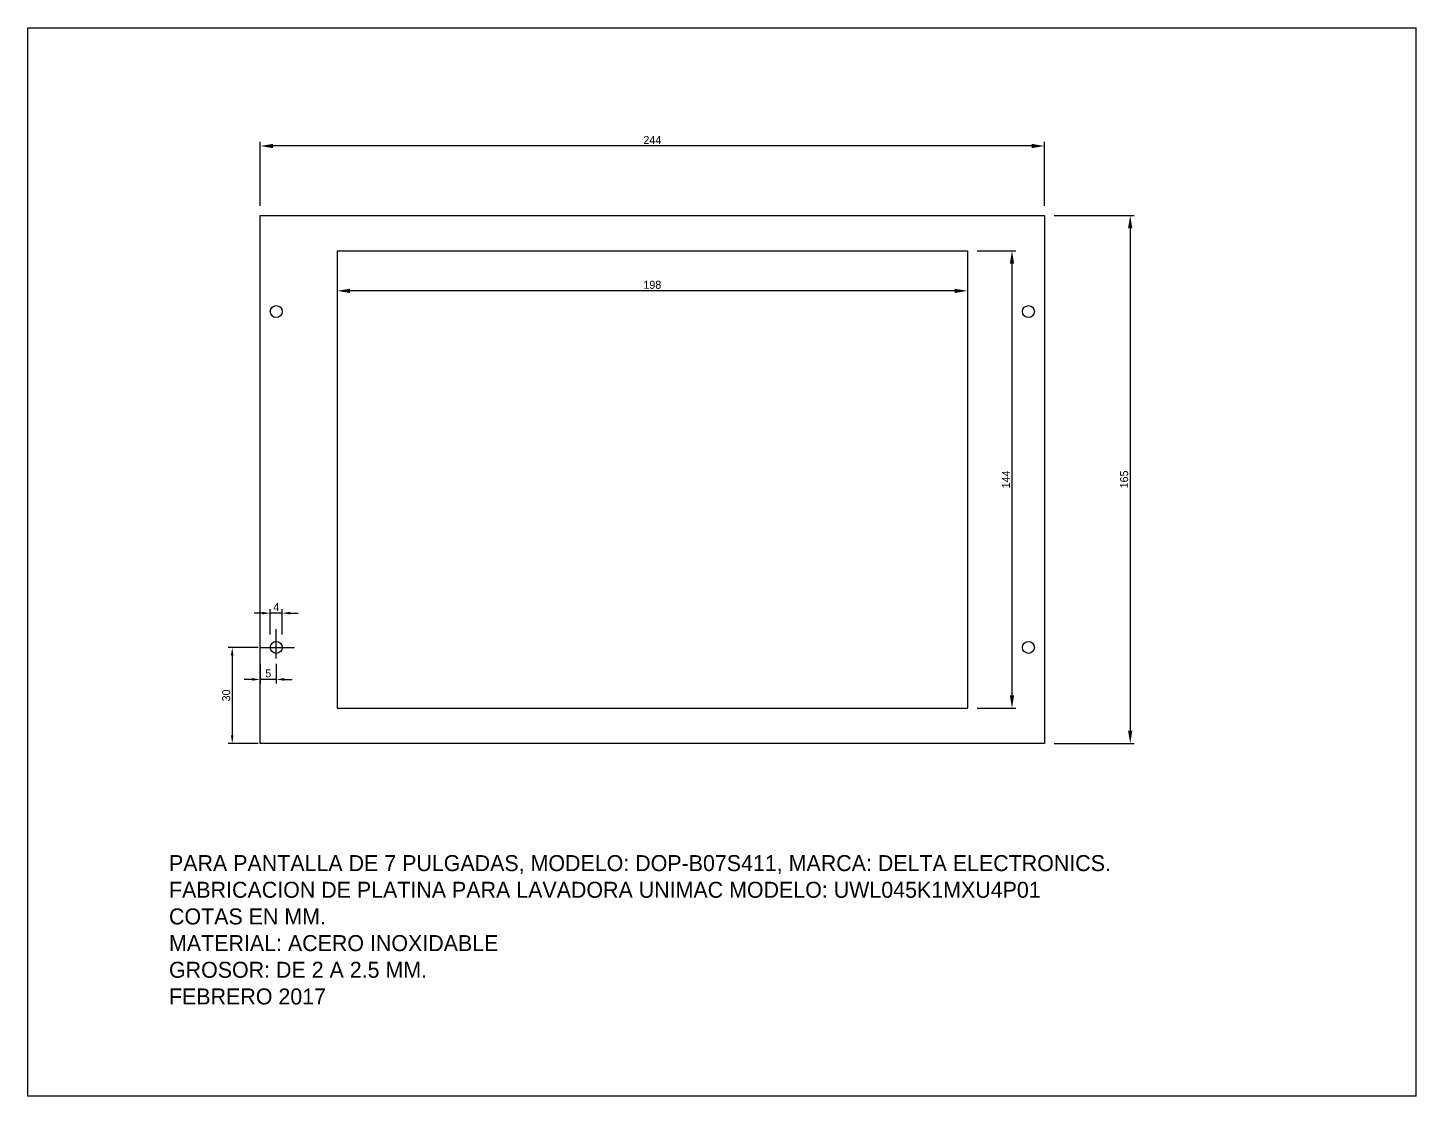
# Model space of a CAD drawing. Header units: millimetres. Extents: x 655 to 3836, y 2239 to 3519.
# Drawn here: x 1842.6 to 2276.4, y 2249.3 to 2583.3 of the extents above; entities that cross this region are included whole.
import ezdxf

# ---------------------------------------------------------------- set-up
doc = ezdxf.new("R2010")
doc.units = ezdxf.units.MM
doc.dimstyles.new('ISO-25', dxfattribs={"dimtxt": 2.5, "dimasz": 2.5, "dimexe": 1.25, "dimexo": 0.625, "dimtad": 1, "dimtxsty": 'Standard', "dimcen": 2.5, "dimadec": 0, "dimazin": 0, "dimtfac": 1, "dimtmove": 0, "dimatfit": 3, "dimfxl": 1, "dimarcsym": 0})

# ---------------------------------------------------------------- blocks, each defined once
blk = doc.blocks.new('*D29')
at = {"color": 0, "lineweight": -2, "transparency": 16777216}
for p, q in [((1915.21, 2527.61), (1915.21, 2547.6)), ((2160.21, 2527.61), (2160.21, 2547.6)), ((2156.21, 2546.35), (1919.21, 2546.35))]:
    blk.add_line(p, q, dxfattribs=at)
at = {"color": 0, "transparency": 16777216}
for points in [[(1919.21, 2547.02), (1919.21, 2545.68), (1915.21, 2546.35)], [(2156.21, 2547.02), (2156.21, 2545.68), (2160.21, 2546.35)]]:
    blk.add_solid(points, dxfattribs=at)
at = {"layer": 'Defpoints', "color": 0, "transparency": 16777216}
for p in [(1915.21, 2546.35), (1915.21, 2524.61), (2160.21, 2524.61)]:
    blk.add_point(p, dxfattribs=at)
at = {"color": 0, "transparency": 16777216, "insert": (2037.71, 2548.23), "char_height": 2.5, "attachment_point": 5}
blk.add_mtext('244', dxfattribs=at)
blk = doc.blocks.new('*D30')
at = {"color": 0, "lineweight": -2, "transparency": 16777216}
for p, q in [((2163.21, 2524.61), (2188.26, 2524.61)), ((2187.01, 2520.61), (2187.01, 2363.61)), ((2163.21, 2359.61), (2188.26, 2359.61))]:
    blk.add_line(p, q, dxfattribs=at)
at = {"color": 0, "transparency": 16777216}
for points in [[(2186.34, 2520.61), (2187.67, 2520.61), (2187.01, 2524.61)], [(2186.34, 2363.61), (2187.67, 2363.61), (2187.01, 2359.61)]]:
    blk.add_solid(points, dxfattribs=at)
at = {"layer": 'Defpoints', "color": 0, "transparency": 16777216}
for p in [(2160.21, 2524.61), (2160.21, 2359.61), (2187.01, 2359.61)]:
    blk.add_point(p, dxfattribs=at)
at = {"color": 0, "transparency": 16777216, "insert": (2185.13, 2442.11), "char_height": 2.5, "attachment_point": 5, "rotation": 90}
blk.add_mtext('165', dxfattribs=at)
blk = doc.blocks.new('*D31')
at = {"color": 0, "lineweight": -2, "transparency": 16777216}
for p, q in [((2139.21, 2513.61), (2151.32, 2513.61)), ((2150.07, 2509.61), (2150.07, 2374.61)), ((2139.21, 2370.61), (2151.32, 2370.61))]:
    blk.add_line(p, q, dxfattribs=at)
at = {"color": 0, "transparency": 16777216}
for points in [[(2149.4, 2509.61), (2150.74, 2509.61), (2150.07, 2513.61)], [(2149.4, 2374.61), (2150.74, 2374.61), (2150.07, 2370.61)]]:
    blk.add_solid(points, dxfattribs=at)
at = {"layer": 'Defpoints', "color": 0, "transparency": 16777216}
for p in [(2136.21, 2513.61), (2136.21, 2370.61), (2150.07, 2370.61)]:
    blk.add_point(p, dxfattribs=at)
at = {"color": 0, "transparency": 16777216, "insert": (2148.19, 2442.11), "char_height": 2.5, "attachment_point": 5, "rotation": 90}
blk.add_mtext('144', dxfattribs=at)
blk = doc.blocks.new('*D32')
at = {"color": 0, "lineweight": -2, "transparency": 16777216}
for p, q in [((1939.21, 2510.61), (1939.21, 2499.82)), ((2136.21, 2510.61), (2136.21, 2499.82)), ((2132.21, 2501.07), (1943.21, 2501.07))]:
    blk.add_line(p, q, dxfattribs=at)
at = {"color": 0, "transparency": 16777216}
for points in [[(1943.21, 2501.73), (1943.21, 2500.4), (1939.21, 2501.07)], [(2132.21, 2501.73), (2132.21, 2500.4), (2136.21, 2501.07)]]:
    blk.add_solid(points, dxfattribs=at)
at = {"layer": 'Defpoints', "color": 0, "transparency": 16777216}
for p in [(1939.21, 2513.61), (2136.21, 2513.61), (1939.21, 2501.07)]:
    blk.add_point(p, dxfattribs=at)
at = {"color": 0, "transparency": 16777216, "insert": (2037.71, 2502.94), "char_height": 2.5, "attachment_point": 5}
blk.add_mtext('198', dxfattribs=at)
blk = doc.blocks.new('*D33')
at = {"color": 0, "lineweight": -2, "transparency": 16777216}
for p, q in [((1915.21, 2384.41), (1915.21, 2378.36)), ((1920.21, 2384.48), (1920.21, 2378.36)), ((1912.71, 2379.61), (1910.21, 2379.61)), ((1920.21, 2379.61), (1915.21, 2379.61)), ((1922.71, 2379.61), (1925.21, 2379.61))]:
    blk.add_line(p, q, dxfattribs=at)
at = {"color": 0, "transparency": 16777216}
for points in [[(1912.71, 2380.03), (1912.71, 2379.19), (1915.21, 2379.61)], [(1922.71, 2380.03), (1922.71, 2379.19), (1920.21, 2379.61)]]:
    blk.add_solid(points, dxfattribs=at)
at = {"layer": 'Defpoints', "color": 0, "transparency": 16777216}
for p in [(1915.21, 2385.03), (1920.21, 2385.11), (1915.21, 2379.61)]:
    blk.add_point(p, dxfattribs=at)
at = {"color": 0, "transparency": 16777216, "insert": (1917.71, 2381.48), "char_height": 2.5, "attachment_point": 5}
blk.add_mtext('5', dxfattribs=at)
blk = doc.blocks.new('*D34')
at = {"color": 0, "lineweight": -2, "transparency": 16777216}
for p, q in [((1914.59, 2389.61), (1905.21, 2389.61)), ((1906.46, 2387.11), (1906.46, 2362.11)), ((1914.59, 2359.61), (1905.21, 2359.61))]:
    blk.add_line(p, q, dxfattribs=at)
at = {"color": 0, "transparency": 16777216}
for points in [[(1906.04, 2387.11), (1906.87, 2387.11), (1906.46, 2389.61)], [(1906.04, 2362.11), (1906.87, 2362.11), (1906.46, 2359.61)]]:
    blk.add_solid(points, dxfattribs=at)
at = {"layer": 'Defpoints', "color": 0, "transparency": 16777216}
for p in [(1915.21, 2389.61), (1906.46, 2359.61), (1915.21, 2359.61)]:
    blk.add_point(p, dxfattribs=at)
at = {"color": 0, "transparency": 16777216, "insert": (1904.58, 2374.61), "char_height": 2.5, "attachment_point": 5, "rotation": 90}
blk.add_mtext('30', dxfattribs=at)
blk = doc.blocks.new('*D35')
at = {"color": 0, "lineweight": -2, "transparency": 16777216}
for p, q in [((1915.84, 2400.33), (1913.34, 2400.33)), ((1918.34, 2393.61), (1918.34, 2401.58)), ((1922.08, 2400.33), (1918.34, 2400.33)), ((1922.08, 2393.61), (1922.08, 2401.58)), ((1924.58, 2400.33), (1927.08, 2400.33))]:
    blk.add_line(p, q, dxfattribs=at)
at = {"color": 0, "transparency": 16777216}
for points in [[(1915.84, 2400.74), (1915.84, 2399.91), (1918.34, 2400.33)], [(1924.58, 2400.74), (1924.58, 2399.91), (1922.08, 2400.33)]]:
    blk.add_solid(points, dxfattribs=at)
at = {"layer": 'Defpoints', "color": 0, "transparency": 16777216}
for p in [(1918.34, 2400.33), (1918.34, 2389.61), (1922.08, 2389.61)]:
    blk.add_point(p, dxfattribs=at)
at = {"color": 0, "transparency": 16777216, "insert": (1920.21, 2402.2), "char_height": 2.5, "attachment_point": 5}
blk.add_mtext('4', dxfattribs=at)

msp = doc.modelspace()

# ---------------------------------------------------------------- linework, layer by layer
for p, q in [((1842.577, 2249.311), (1842.577, 2583.311)), ((1842.577, 2583.311), (2276.372, 2583.311)), ((2276.372, 2249.311), (2276.372, 2583.311)), ((1915.21, 2524.609), (2160.21, 2524.609)), ((1915.21, 2379.609), (1915.21, 2524.609)), ((1915.21, 2359.609), (1915.21, 2524.609)), ((2160.21, 2524.609), (2160.21, 2379.609)), ((2160.21, 2524.609), (2160.21, 2359.609)), ((1939.21, 2513.609), (2136.21, 2513.609)), ((1939.21, 2513.609), (1939.21, 2370.609)), ((2136.21, 2513.609), (2136.21, 2370.609)), ((1920.21, 2386.114), (1920.21, 2395.271)), ((1915.21, 2389.609), (1925.941, 2389.609)), ((1939.21, 2370.609), (2136.21, 2370.609)), ((2160.21, 2359.609), (1915.21, 2359.609)), ((2276.372, 2249.311), (1842.577, 2249.311))]:
    msp.add_line(p, q)
for centre in [(1920.21, 2494.609), (2155.21, 2494.609), (1920.21, 2389.609), (2155.21, 2389.609)]:
    msp.add_circle(centre, 1.871)

# ---------------------------------------------------------------- texts
at = {"insert": (1886.702, 2324.684), "char_height": 5, "width": 393.96166, "attachment_point": 1}
msp.add_mtext('PARA PANTALLA DE 7 PULGADAS, MODELO: DOP-B07S411, MARCA: DELTA ELECTRONICS.\\PFABRICACION DE PLATINA PARA LAVADORA UNIMAC MODELO: UWL045K1MXU4P01\\PCOTAS EN MM.\\PMATERIAL: ACERO INOXIDABLE\\PGROSOR: DE 2 A 2.5 MM.\\PFEBRERO 2017', dxfattribs=at)

# ---------------------------------------------------------------- dimensions: what is measured, and where the dimension line sits
for base, p1, p2, text, override, picture, middle in [((1915.21, 2546.351), (2160.21, 2524.609), (1915.21, 2524.609), '244', {"dimasz": 4, "dimexo": 3}, '*D29', (2037.71, 2548.226)), ((1939.21, 2501.068), (2136.21, 2513.609), (1939.21, 2513.609), '198', {"dimasz": 4, "dimexo": 3}, '*D32', (2037.71, 2502.943)), ((1918.339, 2400.325), (1922.081, 2389.609), (1918.339, 2389.609), '4', {"dimexo": 4}, '*D35', (1920.21, 2402.2))]:
    dim = msp.add_linear_dim(base=base, p1=p1, p2=p2, text=text, dimstyle='ISO-25', override=override)
    dim.commit()
    dim.dimension.update_dxf_attribs({"geometry": picture, "text_midpoint": middle})
dim = msp.add_linear_dim(base=(2187.008, 2359.609), p1=(2160.21, 2524.609), p2=(2160.21, 2359.609), angle=90, dimstyle='ISO-25', override={"dimasz": 4, "dimexo": 3})
dim.commit()
dim.dimension.update_dxf_attribs({"geometry": '*D30', "text_midpoint": (2185.133, 2442.109)})
dim = msp.add_linear_dim(base=(2150.07, 2370.609), p1=(2136.21, 2513.609), p2=(2136.21, 2370.609), angle=90, text='144', dimstyle='ISO-25', override={"dimasz": 4, "dimexo": 3})
dim.commit()
dim.dimension.update_dxf_attribs({"geometry": '*D31', "text_midpoint": (2148.195, 2442.109)})
dim = msp.add_linear_dim(base=(1906.455, 2359.609), p1=(1915.21, 2389.609), p2=(1915.21, 2359.609), angle=90, dimstyle='ISO-25')
dim.commit()
dim.dimension.update_dxf_attribs({"geometry": '*D34', "text_midpoint": (1904.58, 2374.609)})
dim = msp.add_linear_dim(base=(1915.21, 2379.609), p1=(1920.21, 2385.106), p2=(1915.21, 2385.034), dimstyle='ISO-25')
dim.commit()
dim.dimension.update_dxf_attribs({"geometry": '*D33', "text_midpoint": (1917.71, 2381.484)})

doc.saveas('drawing.dxf')
